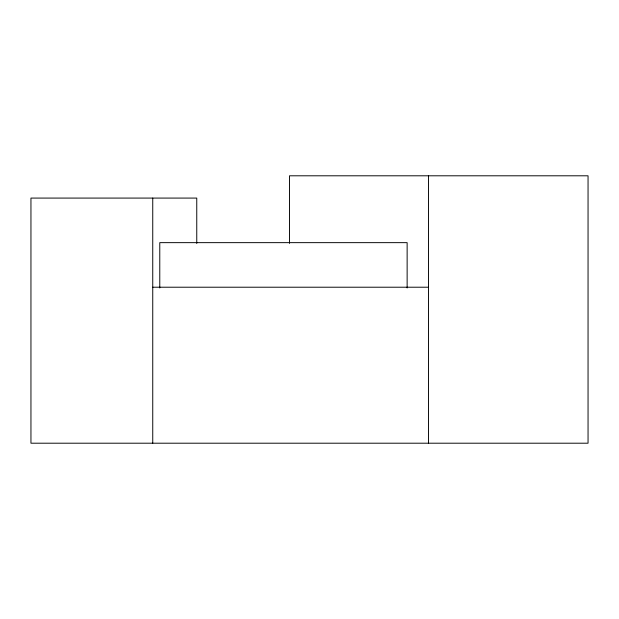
<?xml version="1.0" encoding="UTF-8"?>
<svg xmlns="http://www.w3.org/2000/svg" width="619" height="619" viewBox="0 0 619 619"><rect width="100%" height="100%" fill="white"/><g stroke="black" fill="none" stroke-linecap="round" stroke-linejoin="round"><path stroke-width="0.93" d="M152.746 287.216L428.51 287.216M428.51 175.796L428.51 443.204M407.132 287.967L407.132 242.648L159.779 242.648L159.779 287.967M289.514 243.375L289.514 175.796L588.05 175.796L588.05 443.204L30.95 443.204L30.95 198.08L196.757 198.08L196.757 243.437M152.746 198.08L152.746 443.204"/></g></svg>
